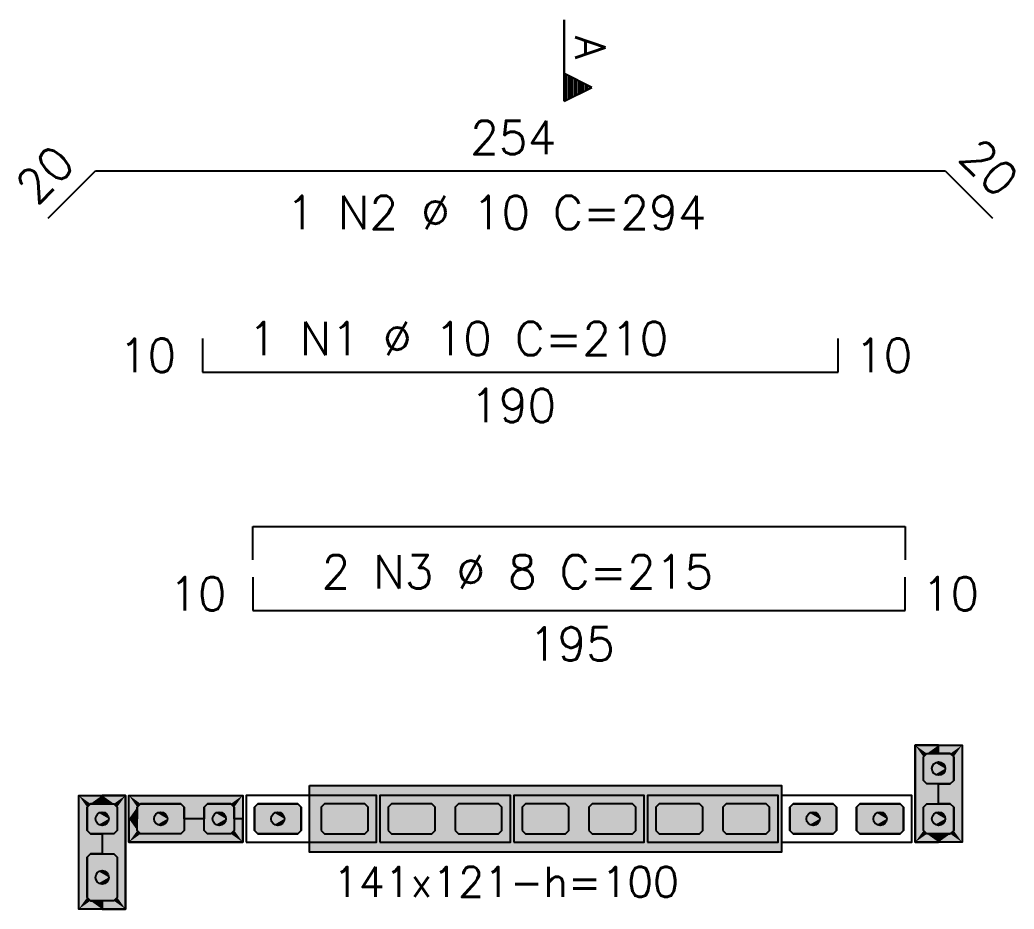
# Model space of a CAD drawing. Extents: x -1 to 122, y -1 to 61.
# Drawn here: x 73.88 to 79.83, y 43.51 to 48.83 of the extents above; entities that cross this region are included whole.
import ezdxf

# ---------------------------------------------------------------- set-up
doc = ezdxf.new("R2010")
doc.units = 0
doc.header["$MEASUREMENT"] = 0
doc.linetypes.add('ESTILO_TQS_0001', pattern=[0.45, 0.3, -0.15])
for name, color, linetype in [('PENA_01', 1, 'CONTINUOUS'), ('PENA_02', 2, 'CONTINUOUS'), ('PENA_03', 3, 'CONTINUOUS'), ('PENA_05', 5, 'CONTINUOUS'), ('PENA_11', 252, 'CONTINUOUS'), ('PENA_21', 100, 'CONTINUOUS'), ('PENA_23', 50, 'CONTINUOUS'), ('PENA_27', 21, 'CONTINUOUS')]:
    doc.layers.add(name, color=color, linetype=linetype)
doc.styles.get("Standard").update_dxf_attribs({"font": 'ROMANS.SHX'})

msp = doc.modelspace()

# ---------------------------------------------------------------- linework, layer by layer
at = {"layer": 'PENA_01', "linetype": 'ESTILO_TQS_0001'}
for points in [[(79.3058, 44.2612), (79.2858, 44.2812), (79.2858, 44.4212), (79.3058, 44.4412), (79.4458, 44.4412), (79.4658, 44.4212), (79.4658, 44.2812), (79.4458, 44.2612), (79.3058, 44.2612)], [(79.3058, 43.9612), (79.2858, 43.9812), (79.2858, 44.1212), (79.3058, 44.1412), (79.4458, 44.1412), (79.4658, 44.1212), (79.4658, 43.9812), (79.4458, 43.9612), (79.3058, 43.9612)]]:
    msp.add_lwpolyline(points, dxfattribs=at)
at = {"layer": 'PENA_01', "linetype": 'Continuous'}
for points in [[(74.4658, 44.1212), (74.4658, 43.9812), (74.4458, 43.9612), (74.3058, 43.9612), (74.2858, 43.9812), (74.2858, 44.1212), (74.3058, 44.1412), (74.4458, 44.1412), (74.4658, 44.1212)], [(74.8458, 43.9612), (74.6058, 43.9612), (74.5858, 43.9812), (74.5858, 44.1212), (74.6058, 44.1412), (74.8458, 44.1412), (74.8658, 44.1212), (74.8658, 43.9812), (74.8458, 43.9612)], [(75.1458, 43.9612), (75.0058, 43.9612), (74.9858, 43.9812), (74.9858, 44.1212), (75.0058, 44.1412), (75.1458, 44.1412), (75.1658, 44.1212), (75.1658, 43.9812), (75.1458, 43.9612)], [(75.2858, 43.9812), (75.3058, 43.9612), (75.5458, 43.9612), (75.5658, 43.9812), (75.5658, 44.1212), (75.5458, 44.1412), (75.3058, 44.1412), (75.2858, 44.1212), (75.2858, 43.9812)], [(75.6858, 43.9812), (75.7058, 43.9612), (75.9458, 43.9612), (75.9658, 43.9812), (75.9658, 44.1212), (75.9458, 44.1412), (75.7058, 44.1412), (75.6858, 44.1212), (75.6858, 43.9812)], [(76.0858, 43.9812), (76.1058, 43.9612), (76.3458, 43.9612), (76.3658, 43.9812), (76.3658, 44.1212), (76.3458, 44.1412), (76.1058, 44.1412), (76.0858, 44.1212), (76.0858, 43.9812)], [(76.4858, 43.9812), (76.5058, 43.9612), (76.7458, 43.9612), (76.7658, 43.9812), (76.7658, 44.1212), (76.7458, 44.1412), (76.5058, 44.1412), (76.4858, 44.1212), (76.4858, 43.9812)], [(76.8858, 43.9812), (76.9058, 43.9612), (77.1458, 43.9612), (77.1658, 43.9812), (77.1658, 44.1212), (77.1458, 44.1412), (76.9058, 44.1412), (76.8858, 44.1212), (76.8858, 43.9812)], [(77.2858, 43.9812), (77.3058, 43.9612), (77.5458, 43.9612), (77.5658, 43.9812), (77.5658, 44.1212), (77.5458, 44.1412), (77.3058, 44.1412), (77.2858, 44.1212), (77.2858, 43.9812)], [(77.6858, 43.9812), (77.7058, 43.9612), (77.9458, 43.9612), (77.9658, 43.9812), (77.9658, 44.1212), (77.9458, 44.1412), (77.7058, 44.1412), (77.6858, 44.1212), (77.6858, 43.9812)], [(78.0858, 43.9812), (78.1058, 43.9612), (78.3458, 43.9612), (78.3658, 43.9812), (78.3658, 44.1212), (78.3458, 44.1412), (78.1058, 44.1412), (78.0858, 44.1212), (78.0858, 43.9812)], [(78.4858, 43.9812), (78.5058, 43.9612), (78.7458, 43.9612), (78.7658, 43.9812), (78.7658, 44.1212), (78.7458, 44.1412), (78.5058, 44.1412), (78.4858, 44.1212), (78.4858, 43.9812)], [(78.8858, 43.9812), (78.9058, 43.9612), (79.1458, 43.9612), (79.1658, 43.9812), (79.1658, 44.1212), (79.1458, 44.1412), (78.9058, 44.1412), (78.8858, 44.1212), (78.8858, 43.9812)], [(74.4658, 43.8212), (74.4658, 43.5812), (74.4458, 43.5612), (74.3058, 43.5612), (74.2858, 43.5812), (74.2858, 43.8212), (74.3058, 43.8412), (74.4458, 43.8412), (74.4658, 43.8212)]]:
    msp.add_lwpolyline(points, dxfattribs=at)
at = {"layer": 'PENA_02', "linetype": 'Continuous'}
for points in [[(79.2358, 43.9112), (79.2358, 44.4912), (79.5158, 44.4912), (79.5158, 43.9112), (79.2358, 43.9112)], [(74.5158, 44.1912), (74.5158, 43.5112), (74.2358, 43.5112), (74.2358, 44.1912), (74.5158, 44.1912)], [(75.2158, 43.9112), (74.5358, 43.9112), (74.5358, 44.1912), (75.2158, 44.1912), (75.2158, 43.9112)], [(75.2358, 43.9112), (76.0158, 43.9112), (76.0158, 44.1912), (75.2358, 44.1912), (75.2358, 43.9112)], [(76.0358, 43.9112), (76.8158, 43.9112), (76.8158, 44.1912), (76.0358, 44.1912), (76.0358, 43.9112)], [(76.8358, 43.9112), (77.6158, 43.9112), (77.6158, 44.1912), (76.8358, 44.1912), (76.8358, 43.9112)], [(77.6358, 43.9112), (78.4158, 43.9112), (78.4158, 44.1912), (77.6358, 44.1912), (77.6358, 43.9112)], [(78.4358, 43.9112), (79.2158, 43.9112), (79.2158, 44.1912), (78.4358, 44.1912), (78.4358, 43.9112)]]:
    msp.add_lwpolyline(points, dxfattribs=at)
at = {"layer": 'PENA_03', "linetype": 'Continuous'}
for p, q in [((77.1371, 48.8282), (77.1371, 48.3418)), ((77.1378, 48.5074), (77.1378, 48.8282)), ((77.303, 48.4247), (77.1378, 48.5074)), ((77.1378, 48.3429), (77.1378, 48.5066)), ((77.3015, 48.4247), (77.1378, 48.5066)), ((77.1499, 48.3482), (77.1499, 48.5013)), ((77.1626, 48.3545), (77.1626, 48.4949)), ((77.1754, 48.3609), (77.1754, 48.4886)), ((77.1881, 48.3673), (77.1881, 48.4822)), ((77.2009, 48.3737), (77.2009, 48.4758)), ((77.2137, 48.3801), (77.2137, 48.4694)), ((77.2264, 48.3864), (77.2264, 48.463)), ((77.2392, 48.3928), (77.2392, 48.4567)), ((77.252, 48.3992), (77.252, 48.4503)), ((77.2647, 48.4056), (77.2647, 48.4439)), ((77.2775, 48.412), (77.2775, 48.4375)), ((77.1371, 48.3418), (77.303, 48.4247)), ((77.1378, 48.3429), (77.3015, 48.4247)), ((77.2903, 48.4184), (77.2903, 48.4311))]:
    msp.add_line(p, q, dxfattribs=at)
for points in [[(79.4458, 44.4412), (79.4658, 44.4212), (79.4658, 44.2812), (79.4458, 44.2612), (79.3058, 44.2612), (79.2858, 44.2812), (79.2858, 44.4212), (79.3058, 44.4412), (79.4458, 44.4412)], [(74.4458, 44.1412), (74.4658, 44.1212), (74.4658, 43.9812), (74.4458, 43.9612), (74.3058, 43.9612), (74.2858, 43.9812), (74.2858, 44.1212), (74.3058, 44.1412), (74.4458, 44.1412)], [(74.8658, 43.9812), (74.8458, 43.9612), (74.6058, 43.9612), (74.5858, 43.9812), (74.5858, 44.1212), (74.6058, 44.1412), (74.8458, 44.1412), (74.8658, 44.1212), (74.8658, 43.9812)], [(75.1458, 44.1412), (75.1658, 44.1212), (75.1658, 43.9812), (75.1458, 43.9612), (75.0058, 43.9612), (74.9858, 43.9812), (74.9858, 44.1212), (75.0058, 44.1412), (75.1458, 44.1412)], [(75.5658, 43.9812), (75.5458, 43.9612), (75.3058, 43.9612), (75.2858, 43.9812), (75.2858, 44.1212), (75.3058, 44.1412), (75.5458, 44.1412), (75.5658, 44.1212), (75.5658, 43.9812)], [(78.7658, 43.9812), (78.7458, 43.9612), (78.5058, 43.9612), (78.4858, 43.9812), (78.4858, 44.1212), (78.5058, 44.1412), (78.7458, 44.1412), (78.7658, 44.1212), (78.7658, 43.9812)], [(79.1658, 43.9812), (79.1458, 43.9612), (78.9058, 43.9612), (78.8858, 43.9812), (78.8858, 44.1212), (78.9058, 44.1412), (79.1458, 44.1412), (79.1658, 44.1212), (79.1658, 43.9812)], [(79.4458, 44.1412), (79.4658, 44.1212), (79.4658, 43.9812), (79.4458, 43.9612), (79.3058, 43.9612), (79.2858, 43.9812), (79.2858, 44.1212), (79.3058, 44.1412), (79.4458, 44.1412)], [(74.4458, 43.8412), (74.4658, 43.8212), (74.4658, 43.5812), (74.4458, 43.5612), (74.3058, 43.5612), (74.2858, 43.5812), (74.2858, 43.8212), (74.3058, 43.8412), (74.4458, 43.8412)]]:
    msp.add_lwpolyline(points, dxfattribs=at)
for centre in [(79.3758, 44.3512), (74.3758, 44.0512), (74.7258, 44.0512), (75.0758, 44.0512), (75.4258, 44.0512), (78.6258, 44.0512), (79.0258, 44.0512), (79.3758, 44.0512), (74.3758, 43.7012)]:
    msp.add_circle(centre, 0.04, dxfattribs=at)
for points in [[(79.4158, 44.3512), (79.3558, 44.3858), (79.3382, 44.3649)], [(79.4158, 44.3512), (79.3382, 44.3649), (79.3382, 44.3375)], [(79.4158, 44.3512), (79.3382, 44.3375), (79.3558, 44.3166)], [(79.4158, 44.3512), (79.3828, 44.3906), (79.3558, 44.3858)], [(79.4158, 44.3512), (79.3558, 44.3166), (79.3828, 44.3118)], [(79.4158, 44.3512), (79.4065, 44.3769), (79.3828, 44.3906)], [(79.4158, 44.3512), (79.3828, 44.3118), (79.4065, 44.3255)], [(79.4158, 44.3512), (79.4065, 44.3255), (79.4158, 44.3512)], [(74.4158, 44.0512), (74.3558, 44.0858), (74.3382, 44.0649)], [(74.4158, 44.0512), (74.3382, 44.0649), (74.3382, 44.0375)], [(74.4158, 44.0512), (74.3382, 44.0375), (74.3558, 44.0166)], [(74.4158, 44.0512), (74.3828, 44.0906), (74.3558, 44.0858)], [(74.4158, 44.0512), (74.3558, 44.0166), (74.3828, 44.0118)], [(74.4158, 44.0512), (74.4065, 44.0769), (74.3828, 44.0906)], [(74.4158, 44.0512), (74.3828, 44.0118), (74.4065, 44.0255)], [(74.4158, 44.0512), (74.4065, 44.0255), (74.4158, 44.0512)], [(74.7658, 44.0512), (74.7058, 44.0858), (74.6882, 44.0649)], [(74.7658, 44.0512), (74.6882, 44.0649), (74.6882, 44.0375)], [(74.7658, 44.0512), (74.6882, 44.0375), (74.7058, 44.0166)], [(74.7658, 44.0512), (74.7328, 44.0906), (74.7058, 44.0858)], [(74.7658, 44.0512), (74.7058, 44.0166), (74.7328, 44.0118)], [(74.7658, 44.0512), (74.7565, 44.0769), (74.7328, 44.0906)], [(74.7658, 44.0512), (74.7328, 44.0118), (74.7565, 44.0255)], [(74.7658, 44.0512), (74.7565, 44.0255), (74.7658, 44.0512)], [(75.1158, 44.0512), (75.0558, 44.0858), (75.0382, 44.0649)], [(75.1158, 44.0512), (75.0382, 44.0649), (75.0382, 44.0375)], [(75.1158, 44.0512), (75.0382, 44.0375), (75.0558, 44.0166)], [(75.1158, 44.0512), (75.0828, 44.0906), (75.0558, 44.0858)], [(75.1158, 44.0512), (75.0558, 44.0166), (75.0828, 44.0118)], [(75.1158, 44.0512), (75.1065, 44.0769), (75.0828, 44.0906)], [(75.1158, 44.0512), (75.0828, 44.0118), (75.1065, 44.0255)], [(75.1158, 44.0512), (75.1065, 44.0255), (75.1158, 44.0512)], [(75.4658, 44.0512), (75.4058, 44.0858), (75.3882, 44.0649)], [(75.4658, 44.0512), (75.3882, 44.0649), (75.3882, 44.0375)], [(75.4658, 44.0512), (75.3882, 44.0375), (75.4058, 44.0166)], [(75.4658, 44.0512), (75.4328, 44.0906), (75.4058, 44.0858)], [(75.4658, 44.0512), (75.4058, 44.0166), (75.4328, 44.0118)], [(75.4658, 44.0512), (75.4565, 44.0769), (75.4328, 44.0906)], [(75.4658, 44.0512), (75.4328, 44.0118), (75.4565, 44.0255)], [(75.4658, 44.0512), (75.4565, 44.0255), (75.4658, 44.0512)], [(78.6658, 44.0512), (78.6058, 44.0858), (78.5882, 44.0649)], [(78.6658, 44.0512), (78.5882, 44.0649), (78.5882, 44.0375)], [(78.6658, 44.0512), (78.5882, 44.0375), (78.6058, 44.0166)], [(78.6658, 44.0512), (78.6328, 44.0906), (78.6058, 44.0858)], [(78.6658, 44.0512), (78.6058, 44.0166), (78.6328, 44.0118)], [(78.6658, 44.0512), (78.6565, 44.0769), (78.6328, 44.0906)], [(78.6658, 44.0512), (78.6328, 44.0118), (78.6565, 44.0255)], [(78.6658, 44.0512), (78.6565, 44.0255), (78.6658, 44.0512)], [(79.0658, 44.0512), (79.0058, 44.0858), (78.9882, 44.0649)], [(79.0658, 44.0512), (78.9882, 44.0649), (78.9882, 44.0375)], [(79.0658, 44.0512), (78.9882, 44.0375), (79.0058, 44.0166)], [(79.0658, 44.0512), (79.0328, 44.0906), (79.0058, 44.0858)], [(79.0658, 44.0512), (79.0058, 44.0166), (79.0328, 44.0118)], [(79.0658, 44.0512), (79.0565, 44.0769), (79.0328, 44.0906)], [(79.0658, 44.0512), (79.0328, 44.0118), (79.0565, 44.0255)], [(79.0658, 44.0512), (79.0565, 44.0255), (79.0658, 44.0512)], [(79.4158, 44.0512), (79.3558, 44.0858), (79.3382, 44.0649)], [(79.4158, 44.0512), (79.3382, 44.0649), (79.3382, 44.0375)], [(79.4158, 44.0512), (79.3382, 44.0375), (79.3558, 44.0166)], [(79.4158, 44.0512), (79.3828, 44.0906), (79.3558, 44.0858)], [(79.4158, 44.0512), (79.3558, 44.0166), (79.3828, 44.0118)], [(79.4158, 44.0512), (79.4065, 44.0769), (79.3828, 44.0906)], [(79.4158, 44.0512), (79.3828, 44.0118), (79.4065, 44.0255)], [(79.4158, 44.0512), (79.4065, 44.0255), (79.4158, 44.0512)], [(74.4158, 43.7012), (74.3558, 43.7358), (74.3382, 43.7149)], [(74.4158, 43.7012), (74.3382, 43.7149), (74.3382, 43.6875)], [(74.4158, 43.7012), (74.3382, 43.6875), (74.3558, 43.6666)], [(74.4158, 43.7012), (74.3828, 43.7406), (74.3558, 43.7358)], [(74.4158, 43.7012), (74.3558, 43.6666), (74.3828, 43.6618)], [(74.4158, 43.7012), (74.4065, 43.7269), (74.3828, 43.7406)], [(74.4158, 43.7012), (74.3828, 43.6618), (74.4065, 43.6755)], [(74.4158, 43.7012), (74.4065, 43.6755), (74.4158, 43.7012)]]:
    msp.add_solid(points, dxfattribs=at)
at = {"layer": 'PENA_05', "linetype": 'Continuous'}
for p, q in [((74.053, 47.6422), (74.3358, 47.925)), ((74.3358, 47.925), (79.4156, 47.9252)), ((79.4156, 47.9252), (79.6985, 47.6424)), ((74.9758, 46.9225), (74.9758, 46.7225)), ((78.7758, 46.7225), (78.7758, 46.9225)), ((74.9758, 46.7225), (78.7758, 46.7225)), ((75.2758, 45.5991), (75.2758, 45.7991)), ((75.2758, 45.7991), (79.1758, 45.7991)), ((79.1758, 45.7991), (79.1758, 45.5991)), ((75.2758, 45.497), (75.2758, 45.297)), ((79.1758, 45.297), (79.1758, 45.497)), ((75.2758, 45.297), (79.1758, 45.297))]:
    msp.add_line(p, q, dxfattribs=at)
at = {"layer": 'PENA_11', "linetype": 'Continuous'}
for points in [[(79.4458, 44.4412), (79.3058, 44.2612), (79.2858, 44.2812)], [(79.4458, 44.4412), (79.2858, 44.2812), (79.2858, 44.4212)], [(79.4458, 44.4412), (79.2858, 44.4212), (79.3058, 44.4412)], [(79.4458, 44.4412), (79.4458, 44.2612), (79.3058, 44.2612)], [(79.4458, 44.4412), (79.3058, 44.4412), (79.4458, 44.4412)], [(79.4458, 44.4412), (79.4658, 44.4212), (79.4658, 44.2812)], [(79.4458, 44.4412), (79.4658, 44.2812), (79.4458, 44.2612)], [(74.4458, 44.1412), (74.3058, 43.9612), (74.2858, 43.9812)], [(74.4458, 44.1412), (74.2858, 43.9812), (74.2858, 44.1212)], [(74.4458, 44.1412), (74.2858, 44.1212), (74.3058, 44.1412)], [(74.4458, 44.1412), (74.4458, 43.9612), (74.3058, 43.9612)], [(74.4458, 44.1412), (74.3058, 44.1412), (74.4458, 44.1412)], [(74.4458, 44.1412), (74.4658, 44.1212), (74.4658, 43.9812)], [(74.4458, 44.1412), (74.4658, 43.9812), (74.4458, 43.9612)], [(74.8658, 43.9812), (74.5858, 44.1212), (74.6058, 44.1412)], [(74.8658, 43.9812), (74.5858, 43.9812), (74.5858, 44.1212)], [(74.8658, 43.9812), (74.6058, 44.1412), (74.8458, 44.1412)], [(74.8658, 43.9812), (74.8458, 44.1412), (74.8658, 44.1212)], [(74.8658, 43.9812), (74.8658, 44.1212), (74.8658, 43.9812)], [(75.1458, 44.1412), (75.0058, 43.9612), (74.9858, 43.9812)], [(75.1458, 44.1412), (74.9858, 43.9812), (74.9858, 44.1212)], [(75.1458, 44.1412), (74.9858, 44.1212), (75.0058, 44.1412)], [(75.1458, 44.1412), (75.1458, 43.9612), (75.0058, 43.9612)], [(75.1458, 44.1412), (75.0058, 44.1412), (75.1458, 44.1412)], [(75.1458, 44.1412), (75.1658, 44.1212), (75.1658, 43.9812)], [(75.1458, 44.1412), (75.1658, 43.9812), (75.1458, 43.9612)], [(75.5658, 43.9812), (75.2858, 44.1212), (75.3058, 44.1412)], [(75.5658, 43.9812), (75.2858, 43.9812), (75.2858, 44.1212)], [(75.5658, 43.9812), (75.3058, 44.1412), (75.5458, 44.1412)], [(75.5658, 43.9812), (75.5458, 44.1412), (75.5658, 44.1212)], [(75.5658, 43.9812), (75.5658, 44.1212), (75.5658, 43.9812)], [(78.7658, 43.9812), (78.4858, 44.1212), (78.5058, 44.1412)], [(78.7658, 43.9812), (78.4858, 43.9812), (78.4858, 44.1212)], [(78.7658, 43.9812), (78.5058, 44.1412), (78.7458, 44.1412)], [(78.7658, 43.9812), (78.7458, 44.1412), (78.7658, 44.1212)], [(78.7658, 43.9812), (78.7658, 44.1212), (78.7658, 43.9812)], [(79.1658, 43.9812), (78.8858, 44.1212), (78.9058, 44.1412)], [(79.1658, 43.9812), (78.8858, 43.9812), (78.8858, 44.1212)], [(79.1658, 43.9812), (78.9058, 44.1412), (79.1458, 44.1412)], [(79.1658, 43.9812), (79.1458, 44.1412), (79.1658, 44.1212)], [(79.1658, 43.9812), (79.1658, 44.1212), (79.1658, 43.9812)], [(79.4458, 44.1412), (79.3058, 43.9612), (79.2858, 43.9812)], [(79.4458, 44.1412), (79.2858, 43.9812), (79.2858, 44.1212)], [(79.4458, 44.1412), (79.2858, 44.1212), (79.3058, 44.1412)], [(79.4458, 44.1412), (79.4458, 43.9612), (79.3058, 43.9612)], [(79.4458, 44.1412), (79.3058, 44.1412), (79.4458, 44.1412)], [(79.4458, 44.1412), (79.4658, 44.1212), (79.4658, 43.9812)], [(79.4458, 44.1412), (79.4658, 43.9812), (79.4458, 43.9612)], [(74.8658, 43.9812), (74.6058, 43.9612), (74.5858, 43.9812)], [(74.8658, 43.9812), (74.8458, 43.9612), (74.6058, 43.9612)], [(75.5658, 43.9812), (75.3058, 43.9612), (75.2858, 43.9812)], [(75.5658, 43.9812), (75.5458, 43.9612), (75.3058, 43.9612)], [(78.7658, 43.9812), (78.5058, 43.9612), (78.4858, 43.9812)], [(78.7658, 43.9812), (78.7458, 43.9612), (78.5058, 43.9612)], [(79.1658, 43.9812), (78.9058, 43.9612), (78.8858, 43.9812)], [(79.1658, 43.9812), (79.1458, 43.9612), (78.9058, 43.9612)], [(74.4458, 43.8412), (74.3058, 43.5612), (74.2858, 43.5812)], [(74.4458, 43.8412), (74.2858, 43.5812), (74.2858, 43.8212)], [(74.4458, 43.8412), (74.2858, 43.8212), (74.3058, 43.8412)], [(74.4458, 43.8412), (74.4458, 43.5612), (74.3058, 43.5612)], [(74.4458, 43.8412), (74.3058, 43.8412), (74.4458, 43.8412)], [(74.4458, 43.8412), (74.4658, 43.8212), (74.4658, 43.5812)], [(74.4458, 43.8412), (74.4658, 43.5812), (74.4458, 43.5612)]]:
    msp.add_solid(points, dxfattribs=at)
at = {"layer": 'PENA_21', "linetype": 'Continuous'}
for points in [[(74.3758, 44.1912), (74.3758, 44.1412), (74.3058, 44.1412), (74.2858, 44.1212), (74.2858, 43.9812), (74.3058, 43.9612), (74.3758, 43.9612), (74.3758, 43.8412), (74.3058, 43.8412), (74.2858, 43.8212), (74.2858, 43.5812), (74.3058, 43.5612), (74.3758, 43.5612), (74.3758, 43.5112), (74.2358, 43.5112), (74.2358, 44.1912), (74.3758, 44.1912)], [(74.3758, 44.1912), (74.3758, 44.1412), (74.4458, 44.1412), (74.4658, 44.1212), (74.4658, 43.9812), (74.4458, 43.9612), (74.3758, 43.9612), (74.3758, 43.8412), (74.4458, 43.8412), (74.4658, 43.8212), (74.4658, 43.5812), (74.4458, 43.5612), (74.3758, 43.5612), (74.3758, 43.5112), (74.5158, 43.5112), (74.5158, 44.1912), (74.3758, 44.1912)], [(75.2158, 44.0512), (75.1658, 44.0512), (75.1658, 44.1212), (75.1458, 44.1412), (75.0058, 44.1412), (74.9858, 44.1212), (74.9858, 44.0512), (74.8658, 44.0512), (74.8658, 44.1212), (74.8458, 44.1412), (74.6058, 44.1412), (74.5858, 44.1212), (74.5858, 44.0512), (74.5358, 44.0512), (74.5358, 44.1912), (75.2158, 44.1912), (75.2158, 44.0512)], [(75.2158, 44.0512), (75.1658, 44.0512), (75.1658, 43.9812), (75.1458, 43.9612), (75.0058, 43.9612), (74.9858, 43.9812), (74.9858, 44.0512), (74.8658, 44.0512), (74.8658, 43.9812), (74.8458, 43.9612), (74.6058, 43.9612), (74.5858, 43.9812), (74.5858, 44.0512), (74.5358, 44.0512), (74.5358, 43.9112), (75.2158, 43.9112), (75.2158, 44.0512)]]:
    msp.add_lwpolyline(points, dxfattribs=at)
for points in [[(74.3058, 44.1412), (74.2858, 44.1212), (74.2358, 44.1912)], [(74.3058, 44.1412), (74.2358, 44.1912), (74.3758, 44.1912)], [(74.2358, 44.1912), (74.2858, 44.1212), (74.2358, 43.5112)], [(74.3058, 44.1412), (74.3758, 44.1912), (74.3758, 44.1412)], [(74.5158, 44.1912), (74.3758, 44.1912), (74.4458, 44.1412)], [(74.4458, 44.1412), (74.3758, 44.1912), (74.3758, 44.1412)], [(74.4658, 44.1212), (74.5158, 44.1912), (74.4458, 44.1412)], [(74.5158, 43.5112), (74.5158, 44.1912), (74.4658, 44.1212)], [(75.2158, 44.1912), (74.6058, 44.1412), (74.5358, 44.1912)], [(74.6058, 44.1412), (74.5858, 44.1212), (74.5358, 44.1912)], [(74.5358, 44.1912), (74.5858, 44.1212), (74.5358, 44.0512)], [(74.8458, 44.1412), (74.6058, 44.1412), (75.2158, 44.1912)], [(74.8658, 44.1212), (74.8458, 44.1412), (75.2158, 44.1912)], [(75.2158, 44.1912), (75.0058, 44.1412), (74.8658, 44.1212)], [(75.2158, 44.1912), (75.1458, 44.1412), (75.0058, 44.1412)], [(75.2158, 44.1912), (75.1658, 44.1212), (75.1458, 44.1412)], [(75.2158, 44.1912), (75.2158, 44.0512), (75.1658, 44.0512)], [(75.2158, 44.1912), (75.1658, 44.0512), (75.1658, 44.1212)], [(74.2358, 43.5112), (74.2858, 44.1212), (74.2858, 43.5812)], [(74.2858, 43.5812), (74.2858, 44.1212), (74.2858, 43.9812)], [(74.4658, 43.9812), (74.5158, 43.5112), (74.4658, 44.1212)], [(74.5858, 44.1212), (74.5858, 44.0512), (74.5358, 44.0512)], [(74.8658, 44.0512), (74.8658, 44.1212), (75.0058, 44.1412)], [(74.8658, 44.0512), (75.0058, 44.1412), (74.9858, 44.1212)], [(74.8658, 44.0512), (74.9858, 44.1212), (74.9858, 44.0512)], [(74.5358, 43.9112), (74.5858, 43.9812), (74.5358, 44.0512)], [(74.5858, 43.9812), (74.5858, 44.0512), (74.5358, 44.0512)], [(74.8658, 44.0512), (74.8658, 43.9812), (75.0058, 43.9612)], [(74.8658, 44.0512), (75.0058, 43.9612), (74.9858, 43.9812)], [(74.8658, 44.0512), (74.9858, 43.9812), (74.9858, 44.0512)], [(75.2158, 43.9112), (75.2158, 44.0512), (75.1658, 44.0512)], [(75.2158, 43.9112), (75.1658, 44.0512), (75.1658, 43.9812)], [(74.2858, 43.5812), (74.2858, 43.8212), (74.2858, 43.9812)], [(74.3058, 43.9612), (74.2858, 43.8212), (74.2858, 43.9812)], [(74.4458, 43.9612), (74.4658, 43.8212), (74.4658, 43.9812)], [(74.4658, 43.8212), (74.5158, 43.5112), (74.4658, 43.9812)], [(74.6058, 43.9612), (74.5858, 43.9812), (74.5358, 43.9112)], [(74.8658, 43.9812), (74.8458, 43.9612), (75.2158, 43.9112)], [(75.2158, 43.9112), (75.0058, 43.9612), (74.8658, 43.9812)], [(75.2158, 43.9112), (75.1658, 43.9812), (75.1458, 43.9612)], [(74.3058, 43.9612), (74.3058, 43.8412), (74.2858, 43.8212)], [(74.3758, 43.9612), (74.3058, 43.8412), (74.3058, 43.9612)], [(74.3758, 43.9612), (74.3758, 43.8412), (74.3058, 43.8412)], [(74.3758, 43.9612), (74.4458, 43.8412), (74.4458, 43.9612)], [(74.3758, 43.9612), (74.3758, 43.8412), (74.4458, 43.8412)], [(74.4458, 43.8412), (74.4658, 43.8212), (74.4458, 43.9612)], [(75.2158, 43.9112), (74.6058, 43.9612), (74.5358, 43.9112)], [(74.8458, 43.9612), (74.6058, 43.9612), (75.2158, 43.9112)], [(75.2158, 43.9112), (75.1458, 43.9612), (75.0058, 43.9612)], [(74.4658, 43.8212), (74.4658, 43.5812), (74.5158, 43.5112)], [(74.3058, 43.5612), (74.2358, 43.5112), (74.2858, 43.5812)], [(74.4658, 43.5812), (74.4458, 43.5612), (74.5158, 43.5112)], [(74.3758, 43.5112), (74.2358, 43.5112), (74.3058, 43.5612)], [(74.3758, 43.5612), (74.3758, 43.5112), (74.3058, 43.5612)], [(74.4458, 43.5612), (74.3758, 43.5612), (74.5158, 43.5112)], [(74.3758, 43.5612), (74.3758, 43.5112), (74.5158, 43.5112)]]:
    msp.add_solid(points, dxfattribs=at)
at = {"layer": 'PENA_23', "linetype": 'Continuous'}
msp.add_lwpolyline([(75.6158, 44.2512), (78.4358, 44.2512), (78.4358, 43.8512), (75.6158, 43.8512), (75.6158, 44.2512)], dxfattribs=at)
msp.add_lwpolyline([(75.6158, 44.2512), (78.4358, 44.2512), (78.4358, 43.8512), (75.6158, 43.8512), (75.6158, 44.2512)], dxfattribs=at)
for points in [[(75.6158, 44.2512), (78.4358, 44.2512), (78.4358, 43.8512)], [(75.6158, 44.2512), (78.4358, 43.8512), (75.6158, 43.8512)], [(75.6158, 44.2512), (75.6158, 43.8512), (75.6158, 44.2512)], [(75.6158, 44.2512), (78.4358, 44.2512), (78.4358, 43.8512)], [(75.6158, 44.2512), (78.4358, 43.8512), (75.6158, 43.8512)], [(75.6158, 44.2512), (75.6158, 43.8512), (75.6158, 44.2512)]]:
    msp.add_solid(points, dxfattribs=at)
at = {"layer": 'PENA_27', "linetype": 'Continuous'}
for points in [[(79.2358, 44.4912), (79.2358, 43.9112), (79.3758, 43.9112), (79.3758, 43.9612), (79.3058, 43.9612), (79.2858, 43.9812), (79.2858, 44.1212), (79.3058, 44.1412), (79.3758, 44.1412), (79.3758, 44.2612), (79.3058, 44.2612), (79.2858, 44.2812), (79.2858, 44.4212), (79.3058, 44.4412), (79.3758, 44.4412), (79.3758, 44.4912), (79.2358, 44.4912)], [(79.5158, 44.4912), (79.5158, 43.9112), (79.3758, 43.9112), (79.3758, 43.9612), (79.4458, 43.9612), (79.4658, 43.9812), (79.4658, 44.1212), (79.4458, 44.1412), (79.3758, 44.1412), (79.3758, 44.2612), (79.4458, 44.2612), (79.4658, 44.2812), (79.4658, 44.4212), (79.4458, 44.4412), (79.3758, 44.4412), (79.3758, 44.4912), (79.5158, 44.4912)]]:
    msp.add_lwpolyline(points, dxfattribs=at)
for points in [[(79.3758, 44.4912), (79.2358, 44.4912), (79.3058, 44.4412)], [(79.3058, 44.4412), (79.2358, 44.4912), (79.2858, 44.4212)], [(79.2358, 44.4912), (79.2858, 44.1212), (79.2858, 44.4212)], [(79.2358, 44.4912), (79.2858, 43.9812), (79.2858, 44.1212)], [(79.2358, 43.9112), (79.2858, 43.9812), (79.2358, 44.4912)], [(79.3758, 44.4412), (79.3758, 44.4912), (79.3058, 44.4412)], [(79.4458, 44.4412), (79.3758, 44.4412), (79.5158, 44.4912)], [(79.3758, 44.4412), (79.3758, 44.4912), (79.5158, 44.4912)], [(79.4658, 44.4212), (79.4458, 44.4412), (79.5158, 44.4912)], [(79.4658, 44.2812), (79.5158, 44.4912), (79.4658, 44.1212)], [(79.4658, 44.1212), (79.5158, 44.4912), (79.4658, 43.9812)], [(79.5158, 44.4912), (79.5158, 43.9112), (79.4658, 43.9812)], [(79.4658, 44.2812), (79.4658, 44.4212), (79.5158, 44.4912)], [(79.2858, 44.4212), (79.2858, 44.1212), (79.2858, 44.2812)], [(79.2858, 44.1212), (79.3058, 44.1412), (79.2858, 44.2812)], [(79.2858, 44.2812), (79.3058, 44.1412), (79.3058, 44.2612)], [(79.4458, 44.2612), (79.4658, 44.2812), (79.4458, 44.1412)], [(79.4458, 44.1412), (79.4658, 44.2812), (79.4658, 44.1212)], [(79.3058, 44.1412), (79.3758, 44.1412), (79.3058, 44.2612)], [(79.3058, 44.2612), (79.3758, 44.1412), (79.3758, 44.2612)], [(79.3758, 44.1412), (79.4458, 44.2612), (79.4458, 44.1412)], [(79.3758, 44.1412), (79.3758, 44.2612), (79.4458, 44.2612)], [(79.2358, 43.9112), (79.3058, 43.9612), (79.2858, 43.9812)], [(79.4658, 43.9812), (79.5158, 43.9112), (79.4458, 43.9612)], [(79.3758, 43.9112), (79.3058, 43.9612), (79.2358, 43.9112)], [(79.3758, 43.9112), (79.3758, 43.9612), (79.3058, 43.9612)], [(79.5158, 43.9112), (79.3758, 43.9112), (79.4458, 43.9612)], [(79.4458, 43.9612), (79.3758, 43.9112), (79.3758, 43.9612)]]:
    msp.add_solid(points, dxfattribs=at)

# ---------------------------------------------------------------- texts
at = {"layer": 'PENA_03', "linetype": 'Continuous'}
for s, height, rotation, p in [('A', 0.18, 270, (77.2041, 48.7316)), ('254', 0.2, 0.00213, (76.5757, 48.0251)), ('20', 0.2, 315, (79.4864, 47.9959)), ('20', 0.2, 45, (73.9823, 47.7129))]:
    msp.add_text(s, height=height, rotation=rotation, dxfattribs=at).set_placement(p)
for s, height, p in [('1 N2 %%c 10 C=294', 0.2, (75.4764, 47.5762)), ('1 N1 %%c 10 C=210', 0.2, (75.2486, 46.8225)), ('10', 0.2, (74.4758, 46.7225)), ('10', 0.2, (78.8758, 46.7225)), ('190', 0.2, (76.5758, 46.4225)), ('2 N3 %%c 8 C=215', 0.2, (75.6876, 45.4282)), ('10', 0.2, (74.7758, 45.297)), ('10', 0.2, (79.2758, 45.297)), ('195', 0.2, (76.9258, 44.997)), ('141x121-h=100', 0.18, (75.756, 43.5837))]:
    msp.add_text(s, height=height, dxfattribs=at).set_placement(p)

doc.saveas('drawing.dxf')
